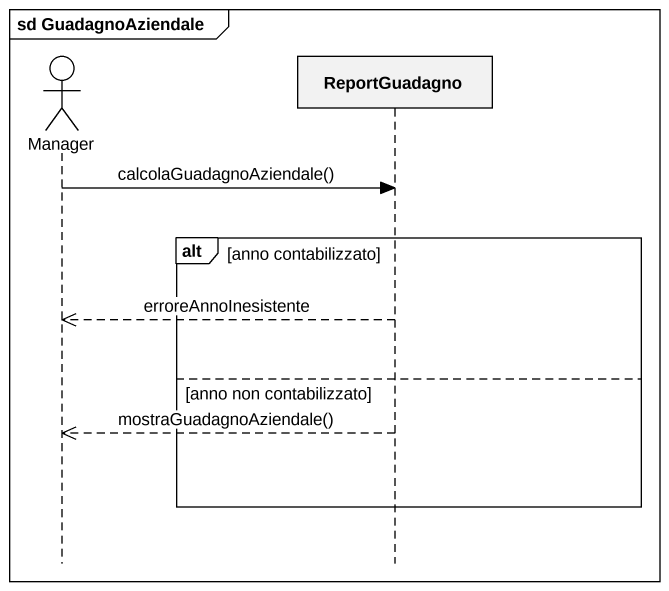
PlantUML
@startuml
mainframe sd GuadagnoAziendale
hide footbox
actor Manager
participant ReportGuadagno

Manager -> ReportGuadagno : calcolaGuadagnoAziendale()
alt anno contabilizzato
  ReportGuadagno -->> Manager : erroreAnnoInesistente
else anno non contabilizzato
  ReportGuadagno -->> Manager : mostraGuadagnoAziendale()
end
@enduml
